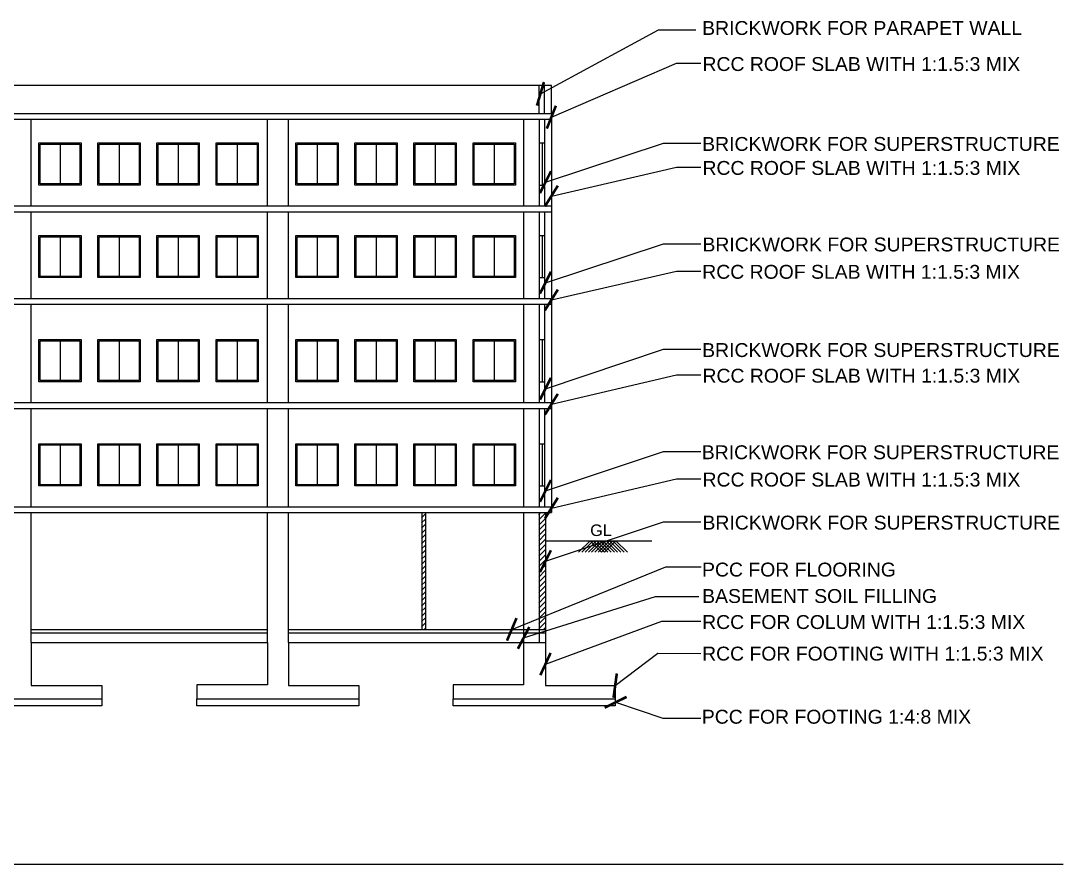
# Model space of a CAD drawing. Header units: metres. Extents: x 3229 to 14086, y -2906 to 1156.
# Drawn here: x 14041.13 to 14086.19, y -2770.08 to -2733.63 of the extents above; entities that cross this region are included whole.
import ezdxf

# ---------------------------------------------------------------- set-up
doc = ezdxf.new("R2010")
doc.units = ezdxf.units.M
doc.header["$MEASUREMENT"] = 0
doc.layers.add('0 @ 1', color=7, linetype='Continuous')
doc.styles.get("Standard").update_dxf_attribs({"font": 'arial.ttf'})
doc.dimstyles.get("Standard").update_dxf_attribs({"dimtxt": 0.3, "dimasz": 0.2, "dimexe": 0.1, "dimexo": 0.3, "dimgap": 0.09, "dimtad": 1, "dimzin": 0, "dimdsep": 46, "dimtxsty": 'Standard', "dimblk": 'ARCHTICK', "dimcen": 0.09, "dimdle": 0.1, "dimadec": 0, "dimazin": 0, "dimtfac": 1, "dimtofl": 0, "dimtmove": 2, "dimatfit": 0, "dimldrblk": 'ARCHTICK', "dimfxl": 0, "dimtolj": 1, "dimtzin": 0, "dimarcsym": 0})

# ---------------------------------------------------------------- blocks, each defined once
blk = doc.blocks.new('GL')
at = {"ltscale": 0.2}
for p, q in [((10818685.39001211, -1728572.49731951), (10818684.89752484, -1728572.99731951)), ((10818685.53037502, -1728572.49731951), (10818685.03788776, -1728572.99731951)), ((10818685.67073794, -1728572.497319511), (10818685.17825068, -1728572.997319511)), ((10818685.81110086, -1728572.497319511), (10818685.31861359, -1728572.997319511)), ((10818685.3900121, -1728572.497319511), (10818685.88249937, -1728572.997319511)), ((10818685.95146377, -1728572.497319511), (10818685.45897651, -1728572.997319511)), ((10818685.53037502, -1728572.497319511), (10818686.02286228, -1728572.997319511)), ((10818686.09182669, -1728572.497319511), (10818685.59933942, -1728572.997319511)), ((10818685.67073794, -1728572.497319511), (10818686.16322521, -1728572.997319511)), ((10818686.23218961, -1728572.497319511), (10818685.73970234, -1728572.997319511)), ((10818685.81110086, -1728572.497319511), (10818686.30358812, -1728572.997319511)), ((10818686.37255253, -1728572.497319511), (10818685.88006526, -1728572.997319511)), ((10818685.95146377, -1728572.497319511), (10818686.44395104, -1728572.997319511)), ((10818686.51291544, -1728572.497319511), (10818686.02042818, -1728572.997319511)), ((10818686.09182669, -1728572.497319511), (10818686.58431395, -1728572.997319511)), ((10818686.23218961, -1728572.497319511), (10818686.72467687, -1728572.997319511)), ((10818686.37255253, -1728572.49731951), (10818686.86503979, -1728572.99731951)), ((10818686.51291544, -1728572.497319509), (10818687.00540271, -1728572.99731951))]:
    blk.add_line(p, q, dxfattribs=at)
at = {"ltscale": 0.2, "insert": (10818685.39768068, -1728571.793901859), "char_height": 0.5, "attachment_point": 1}
blk.add_mtext_dynamic_manual_height_columns('GL', width=6.234072990715503, gutter_width=15, heights=[1.613410237923575], dxfattribs=at)
blk = doc.blocks.new('_ArchTick')
at = {"color": 0, "linetype": 'ByBlock', "const_width": 0.15}
blk.add_lwpolyline([(-0.5, -0.5), (0.5, 0.5)], dxfattribs=at)

msp = doc.modelspace()

# ---------------------------------------------------------------- hatches: boundary and pattern name
at = {"ltscale": 0.2}
h = msp.add_hatch(dxfattribs=at)
h.set_pattern_fill('ANSI31', color=0, scale=0.05)
h.set_pattern_definition([(45, (-10804796.9784916, 1725816.371179467), (-0.1122532015133644, 0.1122532015133644), [])])
h.paths.add_polyline_path([(14058.6059024258, -2754.886140044071), (14058.4534074988, -2754.886140044071), (14058.4534074988, -2759.936140044111), (14058.60558984501, -2759.936140044111)])
h.paths.add_polyline_path([(14063.79914942442, -2754.886140044064), (14063.52313589005, -2754.886140044064), (14063.52313589005, -2759.936140044343), (14063.79793317316, -2759.936140044111)])

# ---------------------------------------------------------------- linework, layer by layer
at = {"color": 0, "ltscale": 0.2}
for p, q in [((14063.76476981308, -2736.432003930552), (14030.36261223449, -2736.432003930552)), ((14063.53476981078, -2737.632003930553), (14063.53476981078, -2736.432003930552)), ((14063.76476981309, -2737.632003930553), (14063.76476981309, -2736.432003930552)), ((13900.60415240195, -2737.632003930553), (14064.06476984177, -2737.632003930553)), ((14064.06476984528, -2737.632003930553), (14064.06476984176, -2754.882003930609)), ((13900.60415240195, -2737.882003930553), (14064.06476984177, -2737.882003930553)), ((14041.57781310412, -2741.632003930627), (14041.57781310198, -2737.882003930553)), ((14051.79277309007, -2741.632003930627), (14051.79277309221, -2737.882003930785)), ((14052.69298988585, -2741.632003930627), (14052.69298988585, -2737.882003930785)), ((14062.864769714, -2737.882003930785), (14062.864769714, -2741.632003930627)), ((14063.53476981451, -2737.882003930785), (14063.53476981451, -2741.632003930627)), ((14063.76476981682, -2737.882003930553), (14063.76476981467, -2741.632003930627)), ((14042.82073007715, -2738.962056974877), (14042.82073007715, -2740.682056975082)), ((14045.37385534872, -2738.962056974877), (14045.37385534872, -2740.682056975082)), ((14047.92698062216, -2738.962003930003), (14047.92698062216, -2740.682003930209)), ((14050.48010589373, -2738.962003930003), (14050.48010589373, -2740.682003930209)), ((14053.93323126254, -2738.962056974877), (14053.93323126254, -2740.682056975082)), ((14056.48635653597, -2738.962056974877), (14056.48635653597, -2740.682056975082)), ((14059.03948180754, -2738.962056974877), (14059.03948180754, -2740.682056975082)), ((14061.59260707912, -2738.962056974877), (14061.59260707912, -2740.682056975082)), ((14063.53476981264, -2738.912056974365), (14063.76476981123, -2738.912056974365)), ((14063.67168885474, -2738.912056974598), (14063.67168885474, -2740.732056974896)), ((14063.53476981264, -2740.732056975129), (14063.76476981309, -2740.732056975129)), ((13900.60415240195, -2741.632003930627), (14064.06476984177, -2741.632003930627)), ((14041.57781310384, -2741.632003930627), (14041.57781310384, -2741.292003930543)), ((14051.79277309034, -2741.632003930627), (14051.79277309034, -2741.29200393031)), ((14052.69298988585, -2741.632003930627), (14052.69298988585, -2741.29200393031)), ((14062.864769714, -2741.29200393031), (14062.864769714, -2741.632003930627)), ((14063.53476981451, -2741.29200393031), (14063.53476981436, -2741.632003930627)), ((14063.76476981495, -2741.29200393031), (14063.76476981481, -2741.632003930627)), ((13900.60415240195, -2741.882003930627), (14064.06476984177, -2741.882003930627)), ((14041.57781310384, -2745.632003930861), (14041.57781310384, -2741.882003930627)), ((14051.79277309034, -2745.632003930627), (14051.79277309034, -2741.882003930627)), ((14052.69298988585, -2745.632003930627), (14052.69298988585, -2741.882003930627)), ((14062.864769714, -2741.882003930627), (14062.864769714, -2745.632003930627)), ((14063.53476981425, -2741.882003930627), (14063.53476981264, -2745.632003930627)), ((14063.7647698147, -2741.882003930627), (14063.76476981309, -2745.632003930627)), ((14042.82073007715, -2742.962056974878), (14042.82073007715, -2744.682056975082)), ((14045.37385534872, -2742.962056974878), (14045.37385534872, -2744.682056975082)), ((14047.92698062216, -2742.962003930003), (14047.92698062216, -2744.682003930208)), ((14050.48010589373, -2742.962003930003), (14050.48010589373, -2744.682003930208)), ((14053.93323126254, -2742.962056974878), (14053.93323126254, -2744.682056975082)), ((14056.48635653597, -2742.962056974878), (14056.48635653597, -2744.682056975082)), ((14059.03948180754, -2742.962056974878), (14059.03948180754, -2744.682056975082)), ((14061.59260707912, -2742.962056974878), (14061.59260707912, -2744.682056975082)), ((14063.53476981264, -2742.912056975064), (14063.76476981123, -2742.912056975064)), ((14063.67168885474, -2742.912056975296), (14063.67168885474, -2744.732056975595)), ((14063.53476981264, -2744.732056975828), (14063.76476981309, -2744.732056975828)), ((13900.60415240195, -2745.632003930627), (14064.06476984177, -2745.632003930627)), ((13900.60415240195, -2745.882003930841), (14064.06476984177, -2745.882003930841)), ((14041.57781310384, -2750.132003930841), (14041.57781310384, -2745.882003930841)), ((14051.79277308849, -2750.132003930841), (14051.79277309031, -2745.882003930842)), ((14052.69298988399, -2750.132003930841), (14052.69298988582, -2745.882003930842)), ((14062.86476971397, -2745.882003930842), (14062.86476971214, -2750.132003930841)), ((14063.53476981264, -2745.882003930842), (14063.53476981264, -2750.132003930841)), ((14063.76476981312, -2745.882003930842), (14063.76476981495, -2750.132003930841)), ((14042.82073007901, -2747.462056974859), (14042.82073007901, -2749.182056975064)), ((14045.37385535058, -2747.462056974859), (14045.37385535058, -2749.182056975064)), ((14047.92698062402, -2747.462003929984), (14047.92698062402, -2749.182003930189)), ((14050.48010589559, -2747.462003929984), (14050.48010589559, -2749.182003930189)), ((14053.93323126439, -2747.462056974859), (14053.93323126439, -2749.182056975064)), ((14056.48635653783, -2747.462056974859), (14056.48635653783, -2749.182056975064)), ((14059.03948180941, -2747.462056974859), (14059.03948180941, -2749.182056975064)), ((14061.59260708098, -2747.462056974859), (14061.59260708098, -2749.182056975064)), ((14063.53476981264, -2747.412003930078), (14063.76476981123, -2747.412003930078)), ((14063.67168885474, -2747.41200393031), (14063.67168885474, -2749.232003930608)), ((14063.53476981264, -2749.232003930841), (14063.76476981309, -2749.232003930841)), ((13900.60415240195, -2750.132003930841), (14064.06476984177, -2750.132003930841)), ((13900.60415240195, -2750.382003930841), (14064.06476984177, -2750.382003930841)), ((14041.57781310384, -2754.632003930841), (14041.57781310384, -2750.382003930841)), ((14051.79277309034, -2754.632003930841), (14051.79277308852, -2750.382003930841)), ((14052.69298988399, -2754.632003930841), (14052.69298988399, -2750.382003930841)), ((14062.8647697121, -2750.382003930841), (14062.86476971027, -2754.632003930841)), ((14063.53476981264, -2750.382003930841), (14063.53476981264, -2754.632003930841)), ((14063.76476981492, -2750.382003930841), (14063.76476981309, -2754.632003930841)), ((14042.82073007715, -2751.962056975325), (14042.82073007715, -2753.68205697553)), ((14045.37385534872, -2751.962056975325), (14045.37385534872, -2753.68205697553)), ((14047.92698062216, -2751.96200393045), (14047.92698062216, -2753.682003930655)), ((14050.48010589373, -2751.96200393045), (14050.48010589373, -2753.682003930655)), ((14053.93323126254, -2751.962056975325), (14053.93323126254, -2753.68205697553)), ((14056.48635653597, -2751.962056975325), (14056.48635653597, -2753.68205697553)), ((14059.03948180754, -2751.962056975325), (14059.03948180754, -2753.68205697553)), ((14061.59260707912, -2751.962056975325), (14061.59260707912, -2753.68205697553)), ((14063.53476981264, -2751.912056975045), (14063.76476981123, -2751.912056975045)), ((14063.67168885474, -2751.912056975278), (14063.67168885474, -2753.732056975576)), ((14063.53476981264, -2753.732056975809), (14063.76476981309, -2753.732056975809)), ((13900.60415240195, -2754.632003930841), (14064.06476984177, -2754.63200393061)), ((13900.60415240195, -2754.882003930842), (14064.06476984176, -2754.882003930609)), ((14041.57781310384, -2760.50200393072), (14041.57781310384, -2754.88200393064)), ((14051.79277309221, -2760.50200393072), (14051.79277309038, -2754.882003930626)), ((14052.69298988399, -2760.50200393072), (14052.69298988399, -2754.882003930624)), ((14058.4650414214, -2754.882003930616), (14058.4650414214, -2759.932003930655)), ((14058.6175351345, -2754.882003930616), (14058.61722376761, -2759.932003930655)), ((14062.86476971034, -2754.88200393061), (14062.864769714, -2760.50200393072)), ((14063.53476981264, -2754.882003930609), (14063.53476981264, -2760.50200393072)), ((14063.81077861437, -2754.882003930609), (14063.80942981508, -2760.502003930953)), ((14063.81026664753, -2756.102003892396), (14068.41574896737, -2756.102003892396)), ((14041.57781310384, -2759.932003930655), (14051.79277309221, -2759.932003930655)), ((14041.57781310384, -2760.082003930563), (14051.79277309221, -2760.082003930563)), ((14052.69298988399, -2759.932003930655), (14063.80956709576, -2759.932003930422)), ((14052.69298988399, -2760.082003930563), (14063.80953096789, -2760.082003930563)), ((14041.57781310384, -2760.50200393072), (14051.79277309221, -2760.50200393072)), ((14052.69298988399, -2760.50200393072), (14063.80942981508, -2760.50200393072))]:
    msp.add_line(p, q, dxfattribs=at)
at = {"color": 3}
for p, q in [((14064.06476984177, -2736.432680001228), (14063.76476981309, -2736.432680001229)), ((14064.06476984177, -2737.632003930553), (14064.06476984177, -2736.432680001228))]:
    msp.add_line(p, q, dxfattribs=at)
at = {"color": 0}
msp.add_line((14039.12211355032, -2770.080047037815), (14086.19214278622, -2770.080047037815), dxfattribs=at)
at = {"color": 0, "ltscale": 0.2}
for points in [[(14041.90632998016, -2740.732056975129), (14041.90632998016, -2738.912056974831), (14043.73513017413, -2738.912056974831), (14043.73513017413, -2740.732056975129)], [(14041.95632997905, -2740.682056975082), (14041.95632997905, -2738.962056974877), (14043.68513017525, -2738.962056974877), (14043.68513017525, -2740.682056975082)], [(14044.45945525174, -2740.732056975129), (14044.45945525174, -2738.912056974831), (14046.2882554457, -2738.912056974831), (14046.2882554457, -2740.732056975129)], [(14044.50945525062, -2740.682056975082), (14044.50945525062, -2738.962056974877), (14046.23825544682, -2738.962056974877), (14046.23825544682, -2740.682056975082)], [(14047.01258052518, -2740.732003930255), (14047.01258052518, -2738.912003929957), (14048.84138071914, -2738.912003929957), (14048.84138071914, -2740.732003930255)], [(14047.06258052406, -2740.682003930209), (14047.06258052406, -2738.962003930003), (14048.79138072026, -2738.962003930003), (14048.79138072026, -2740.682003930209)], [(14049.56570579675, -2740.732003930255), (14049.56570579675, -2738.912003929957), (14051.39450599071, -2738.912003929957), (14051.39450599071, -2740.732003930255)], [(14049.61570579563, -2740.682003930209), (14049.61570579563, -2738.962003930003), (14051.34450599183, -2738.962003930003), (14051.34450599183, -2740.682003930209)], [(14053.01883116555, -2740.732056975129), (14053.01883116555, -2738.912056974831), (14054.84763135952, -2738.912056974831), (14054.84763135952, -2740.732056975129)], [(14053.06883116443, -2740.682056975082), (14053.06883116443, -2738.962056974877), (14054.79763136064, -2738.962056974877), (14054.79763136064, -2740.682056975082)], [(14055.57195643899, -2740.732056975129), (14055.57195643899, -2738.912056974831), (14057.40075663295, -2738.912056974831), (14057.40075663295, -2740.732056975129)], [(14055.62195643787, -2740.682056975082), (14055.62195643787, -2738.962056974877), (14057.35075663407, -2738.962056974877), (14057.35075663407, -2740.682056975082)], [(14058.12508171056, -2740.732056975129), (14058.12508171056, -2738.912056974831), (14059.95388190453, -2738.912056974831), (14059.95388190453, -2740.732056975129)], [(14058.17508170945, -2740.682056975082), (14058.17508170945, -2738.962056974877), (14059.90388190565, -2738.962056974877), (14059.90388190565, -2740.682056975082)], [(14060.67820698214, -2740.732056975129), (14060.67820698214, -2738.912056974831), (14062.5070071761, -2738.912056974831), (14062.5070071761, -2740.732056975129)], [(14060.72820698102, -2740.682056975082), (14060.72820698102, -2738.962056974877), (14062.45700717722, -2738.962056974877), (14062.45700717722, -2740.682056975082)], [(14041.90632998016, -2744.732056975129), (14041.90632998016, -2742.912056974831), (14043.73513017413, -2742.912056974831), (14043.73513017413, -2744.732056975129)], [(14041.95632997905, -2744.682056975082), (14041.95632997905, -2742.962056974878), (14043.68513017525, -2742.962056974878), (14043.68513017525, -2744.682056975082)], [(14044.45945525174, -2744.732056975129), (14044.45945525174, -2742.912056974831), (14046.2882554457, -2742.912056974831), (14046.2882554457, -2744.732056975129)], [(14044.50945525062, -2744.682056975082), (14044.50945525062, -2742.962056974878), (14046.23825544682, -2742.962056974878), (14046.23825544682, -2744.682056975082)], [(14047.01258052518, -2744.732003930255), (14047.01258052518, -2742.912003929957), (14048.84138071914, -2742.912003929957), (14048.84138071914, -2744.732003930255)], [(14047.06258052406, -2744.682003930208), (14047.06258052406, -2742.962003930003), (14048.79138072026, -2742.962003930003), (14048.79138072026, -2744.682003930208)], [(14049.56570579675, -2744.732003930255), (14049.56570579675, -2742.912003929957), (14051.39450599071, -2742.912003929957), (14051.39450599071, -2744.732003930255)], [(14049.61570579563, -2744.682003930208), (14049.61570579563, -2742.962003930003), (14051.34450599183, -2742.962003930003), (14051.34450599183, -2744.682003930208)], [(14053.01883116555, -2744.732056975129), (14053.01883116555, -2742.912056974831), (14054.84763135952, -2742.912056974831), (14054.84763135952, -2744.732056975129)], [(14053.06883116443, -2744.682056975082), (14053.06883116443, -2742.962056974878), (14054.79763136064, -2742.962056974878), (14054.79763136064, -2744.682056975082)], [(14055.57195643899, -2744.732056975129), (14055.57195643899, -2742.912056974831), (14057.40075663295, -2742.912056974831), (14057.40075663295, -2744.732056975129)], [(14055.62195643787, -2744.682056975082), (14055.62195643787, -2742.962056974878), (14057.35075663407, -2742.962056974878), (14057.35075663407, -2744.682056975082)], [(14058.12508171056, -2744.732056975129), (14058.12508171056, -2742.912056974831), (14059.95388190453, -2742.912056974831), (14059.95388190453, -2744.732056975129)], [(14058.17508170945, -2744.682056975082), (14058.17508170945, -2742.962056974878), (14059.90388190565, -2742.962056974878), (14059.90388190565, -2744.682056975082)], [(14060.67820698214, -2744.732056975129), (14060.67820698214, -2742.912056974831), (14062.5070071761, -2742.912056974831), (14062.5070071761, -2744.732056975129)], [(14060.72820698102, -2744.682056975082), (14060.72820698102, -2742.962056974878), (14062.45700717722, -2742.962056974878), (14062.45700717722, -2744.682056975082)], [(14041.90632998203, -2749.23205697511), (14041.90632998203, -2747.412056974812), (14043.73513017599, -2747.412056974812), (14043.73513017599, -2749.23205697511)], [(14041.95632998091, -2749.182056975064), (14041.95632998091, -2747.462056974859), (14043.68513017711, -2747.462056974859), (14043.68513017711, -2749.182056975064)], [(14044.4594552536, -2749.23205697511), (14044.4594552536, -2747.412056974812), (14046.28825544756, -2747.412056974812), (14046.28825544756, -2749.23205697511)], [(14044.50945525248, -2749.182056975064), (14044.50945525248, -2747.462056974859), (14046.23825544868, -2747.462056974859), (14046.23825544868, -2749.182056975064)], [(14047.01258052703, -2749.232003930237), (14047.01258052703, -2747.412003929938), (14048.841380721, -2747.412003929938), (14048.841380721, -2749.232003930237)], [(14047.06258052592, -2749.182003930189), (14047.06258052592, -2747.462003929984), (14048.79138072212, -2747.462003929984), (14048.79138072212, -2749.182003930189)], [(14049.56570579861, -2749.232003930237), (14049.56570579861, -2747.412003929938), (14051.39450599257, -2747.412003929938), (14051.39450599257, -2749.232003930237)], [(14049.61570579749, -2749.182003930189), (14049.61570579749, -2747.462003929984), (14051.34450599369, -2747.462003929984), (14051.34450599369, -2749.182003930189)], [(14053.01883116741, -2749.23205697511), (14053.01883116741, -2747.412056974812), (14054.84763136138, -2747.412056974812), (14054.84763136138, -2749.23205697511)], [(14053.06883116629, -2749.182056975064), (14053.06883116629, -2747.462056974859), (14054.79763136249, -2747.462056974859), (14054.79763136249, -2749.182056975064)], [(14055.57195644085, -2749.23205697511), (14055.57195644085, -2747.412056974812), (14057.40075663481, -2747.412056974812), (14057.40075663481, -2749.23205697511)], [(14055.62195643973, -2749.182056975064), (14055.62195643973, -2747.462056974859), (14057.35075663593, -2747.462056974859), (14057.35075663593, -2749.182056975064)], [(14058.12508171242, -2749.23205697511), (14058.12508171242, -2747.412056974812), (14059.95388190639, -2747.412056974812), (14059.95388190639, -2749.23205697511)], [(14058.1750817113, -2749.182056975064), (14058.1750817113, -2747.462056974859), (14059.9038819075, -2747.462056974859), (14059.9038819075, -2749.182056975064)], [(14060.678206984, -2749.23205697511), (14060.678206984, -2747.412056974812), (14062.50700717796, -2747.412056974812), (14062.50700717796, -2749.23205697511)], [(14060.72820698288, -2749.182056975064), (14060.72820698288, -2747.462056974859), (14062.45700717908, -2747.462056974859), (14062.45700717908, -2749.182056975064)], [(14041.90632998016, -2753.732056975576), (14041.90632998016, -2751.912056975278), (14043.73513017413, -2751.912056975278), (14043.73513017413, -2753.732056975576)], [(14041.95632997905, -2753.68205697553), (14041.95632997905, -2751.962056975325), (14043.68513017525, -2751.962056975325), (14043.68513017525, -2753.68205697553)], [(14044.45945525174, -2753.732056975576), (14044.45945525174, -2751.912056975278), (14046.2882554457, -2751.912056975278), (14046.2882554457, -2753.732056975576)], [(14044.50945525062, -2753.68205697553), (14044.50945525062, -2751.962056975325), (14046.23825544682, -2751.962056975325), (14046.23825544682, -2753.68205697553)], [(14047.01258052518, -2753.732003930702), (14047.01258052518, -2751.912003930403), (14048.84138071914, -2751.912003930403), (14048.84138071914, -2753.732003930702)], [(14047.06258052406, -2753.682003930655), (14047.06258052406, -2751.96200393045), (14048.79138072026, -2751.96200393045), (14048.79138072026, -2753.682003930655)], [(14049.56570579675, -2753.732003930702), (14049.56570579675, -2751.912003930403), (14051.39450599071, -2751.912003930403), (14051.39450599071, -2753.732003930702)], [(14049.61570579563, -2753.682003930655), (14049.61570579563, -2751.96200393045), (14051.34450599183, -2751.96200393045), (14051.34450599183, -2753.682003930655)], [(14053.01883116555, -2753.732056975576), (14053.01883116555, -2751.912056975278), (14054.84763135952, -2751.912056975278), (14054.84763135952, -2753.732056975576)], [(14053.06883116443, -2753.68205697553), (14053.06883116443, -2751.962056975325), (14054.79763136064, -2751.962056975325), (14054.79763136064, -2753.68205697553)], [(14055.57195643899, -2753.732056975576), (14055.57195643899, -2751.912056975278), (14057.40075663295, -2751.912056975278), (14057.40075663295, -2753.732056975576)], [(14055.62195643787, -2753.68205697553), (14055.62195643787, -2751.962056975325), (14057.35075663407, -2751.962056975325), (14057.35075663407, -2753.68205697553)], [(14058.12508171056, -2753.732056975576), (14058.12508171056, -2751.912056975278), (14059.95388190453, -2751.912056975278), (14059.95388190453, -2753.732056975576)], [(14058.17508170945, -2753.68205697553), (14058.17508170945, -2751.962056975325), (14059.90388190565, -2751.962056975325), (14059.90388190565, -2753.68205697553)], [(14060.67820698214, -2753.732056975576), (14060.67820698214, -2751.912056975278), (14062.5070071761, -2751.912056975278), (14062.5070071761, -2753.732056975576)], [(14060.72820698102, -2753.68205697553), (14060.72820698102, -2751.962056975325), (14062.45700717722, -2751.962056975325), (14062.45700717722, -2753.68205697553)]]:
    msp.add_lwpolyline(points, close=True, dxfattribs=at)
for points in [[(14041.57781310384, -2760.502003941664), (14041.57781310384, -2762.365003941559), (14044.62781310459, -2762.365003941559), (14044.62781310459, -2763.232003941877), (14037.62781310272, -2763.232003941877), (14037.62781310272, -2762.932003941831), (14044.62781310645, -2762.932003941831)], [(14052.69298988399, -2760.50200393072), (14052.69298988399, -2762.365003930616), (14055.74298988473, -2762.365003930616), (14055.74298988473, -2763.232003930935), (14048.74298988287, -2763.232003930935), (14048.74298988287, -2762.932003930889), (14055.7429898866, -2762.932003930889)], [(14051.79277309221, -2760.50200393072), (14051.79277309221, -2762.332003930796), (14048.74298988287, -2762.332003930796), (14048.74298988287, -2762.932003930889)], [(14062.864769714, -2760.50200393072), (14062.864769714, -2762.332003930796), (14059.81498650466, -2762.332003930796), (14059.81498650466, -2762.932003930889)], [(14063.80942981508, -2760.50200393072), (14063.80942981508, -2762.365003941559), (14066.82366318633, -2762.365003941559), (14066.82366318633, -2763.232003941877), (14059.82366318446, -2763.232003941877), (14059.82366318446, -2762.932003941831), (14066.82366318819, -2762.932003941831)]]:
    msp.add_lwpolyline(points, dxfattribs=at)

# ---------------------------------------------------------------- block references
at = {"color": 0}
msp.add_blockref('GL', (-10804619.65445586, 1725816.395315619), dxfattribs=at)

# ---------------------------------------------------------------- texts
at = {"color": 0, "char_height": 0.6, "attachment_point": 1}
for s, width, insert in [('BRICKWORK FOR PARAPET WALL', 19.3953426111475, (14070.58439471919, -2733.641964200599)), ('RCC ROOF SLAB WITH 1:1.5:3 MIX', 14.26850223080328, (14070.59779662066, -2735.199958151962)), ('BRICKWORK FOR SUPERSTRUCTURE', 19.3953426111475, (14070.58439471919, -2738.653403166876)), ('RCC ROOF SLAB WITH 1:1.5:3 MIX', 14.26850223080328, (14070.5977966172, -2739.689958151954)), ('BRICKWORK FOR SUPERSTRUCTURE', 19.3953426111475, (14070.59666072715, -2742.998980715761)), ('RCC ROOF SLAB WITH 1:1.5:3 MIX', 14.26850223080328, (14070.58776079096, -2744.179958151943)), ('BRICKWORK FOR SUPERSTRUCTURE', 19.3953426111475, (14070.5843947196, -2747.561598482067)), ('RCC ROOF SLAB WITH 1:1.5:3 MIX', 14.26850223080328, (14070.59779661807, -2748.669958151934)), ('BRICKWORK FOR SUPERSTRUCTURE', 19.3953426111475, (14070.56841173952, -2751.97849325634)), ('RCC ROOF SLAB WITH 1:1.5:3 MIX', 14.26850223080328, (14070.60002679961, -2753.159958151925)), ('BRICKWORK FOR SUPERSTRUCTURE', 19.3953426111475, (14070.59814751612, -2755.019068221907)), ('PCC FOR FLOORING', 11.03460441000061, (14070.57971556874, -2757.04867358967)), ('BASEMENT SOIL FILLING', 12.06160379428183, (14070.5841465239, -2758.191360724782)), ('RCC FOR COLUM WITH 1:1.5:3 MIX', 15.2935926313512, (14070.58372261992, -2759.316543303073)), ('RCC FOR FOOTING WITH 1:1.5:3 MIX', 17.30939599554767, (14070.58214642325, -2760.680303373038)), ('PCC FOR FOOTING 1:4:8 MIX', 15.59958884105799, (14070.57025211266, -2763.409128700129))]:
    msp.add_mtext_dynamic_manual_height_columns(s, width=width, gutter_width=4.252637724302983, heights=[0], dxfattribs=dict(at, insert=insert))

# ---------------------------------------------------------------- leaders
at = {"layer": '0 @ 1', "color": 0}
for points in [[(14063.59295918323, -2736.785408649056), (14068.69631159852, -2734.021288665523), (14070.3081316252, -2734.021288665523)], [(14064.06476984526, -2737.795632553811), (14069.47676725058, -2735.466480350043), (14070.52324700437, -2735.466480350043)], [(14063.81027276509, -2740.604045348491), (14068.91362518038, -2738.919925364957), (14070.52544520706, -2738.919925364957)], [(14064.06476984179, -2741.205632553802), (14069.47676724711, -2739.956480350033), (14070.52324700437, -2739.956480350033)], [(14063.81027276509, -2744.949622897374), (14068.91362518038, -2743.265502913841), (14070.52544520706, -2743.265502913841)], [(14064.06476984179, -2745.695632553793), (14069.47676724711, -2744.446480350025), (14070.52324700437, -2744.446480350025)], [(14063.81027276509, -2749.532240663681), (14068.91362518038, -2747.828120680148), (14070.52544520706, -2747.828120680148)], [(14064.06476984266, -2750.205632553783), (14069.47676724798, -2748.936480350014), (14070.52324700437, -2748.936480350014)], [(14063.81027276509, -2753.949135437955), (14068.91362518038, -2752.24501545442), (14070.52544520706, -2752.24501545442)], [(14064.06476984179, -2754.695632553774), (14069.47676724711, -2753.426480350005), (14070.52324700437, -2753.426480350005)], [(14063.81027276509, -2756.98971040352), (14068.91362518038, -2755.285590419987), (14070.52544520706, -2755.285590419987)], [(14062.35259898932, -2759.932003930452), (14069.01308894978, -2757.223174828937), (14070.54632364968, -2757.223174828937)], [(14062.86476971387, -2760.301194547339), (14068.56482211756, -2758.513271132953), (14070.43589816062, -2758.513271132953)], [(14063.80942981508, -2761.43350393614), (14068.83787024513, -2759.583065501154), (14070.52324700437, -2759.583065501154)], [(14066.82366318633, -2762.365003941559), (14068.66587605857, -2760.961019270471), (14070.52324700437, -2760.971408000158)], [(14066.84372693955, -2763.084559685634), (14068.87737176963, -2763.769205214471), (14070.52324700437, -2763.769907155657)]]:
    msp.add_leader(points, dimstyle='Standard', override={"dimscale": 1, "dimtxt": 0.8, "dimasz": 0.75, "dimtad": 0, "dimfxl": 0.5, "dimfxlon": 1, "dimarcsym": 1}, dxfattribs=at)

doc.saveas('drawing.dxf')
